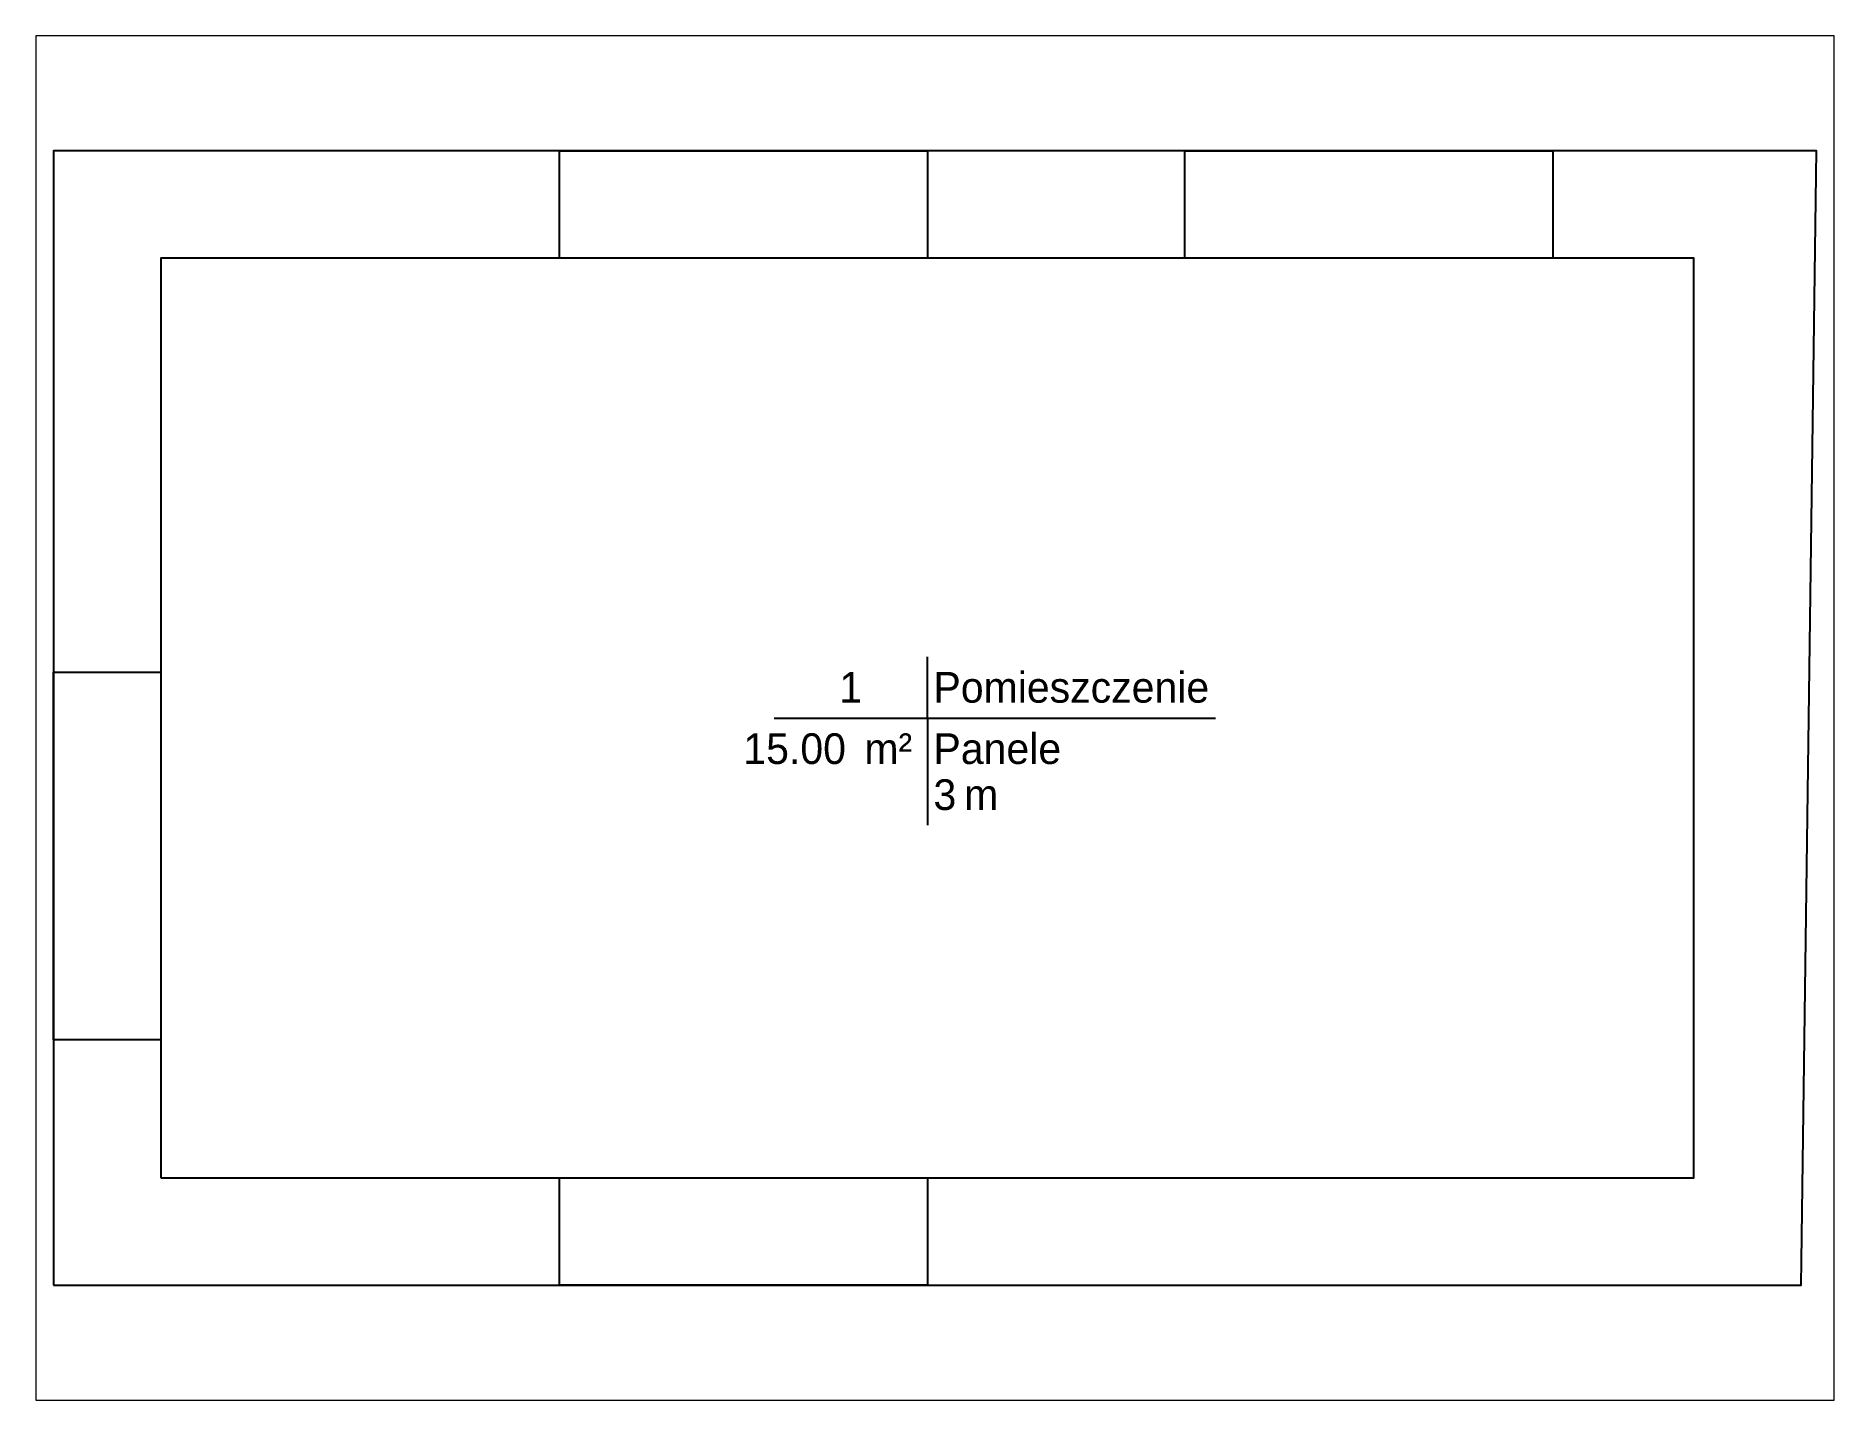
# Paper-space layout 'Arkusz1' of a CAD drawing. Header units: centimetres. Extents: x 26 to 231, y 20 to 176.
# The model-space entities are those that its viewports show. They can reach past a viewport. Long polylines and large blocks are cut down to what shows.
import ezdxf
from ezdxf.enums import TextEntityAlignment as Align

# ---------------------------------------------------------------- set-up
doc = ezdxf.new("R2010")
doc.units = ezdxf.units.CM
doc.layers.add('2DA_POMIESZCZENIA', color=7, linetype='Continuous', lineweight=25)
for name, color, linetype in [('DRZWI_H210cm', 93, 'Continuous'), ('OBRYS_ZEWN', 10, 'Continuous'), ('OKNO_H150cm_Ho90cm', 152, 'Continuous'), ('ROOM', 130, 'Continuous')]:
    doc.layers.add(name, color=color, linetype=linetype)
doc.styles.add('CP_ISOTXT', font='cp_isocp.shx')

# ---------------------------------------------------------------- blocks, each defined once
blk = doc.blocks.new('2da_pok06c_zs1fkav')
for p, q in [((0, 0), (0, 2)), ((-5, 0), (9.4, 0)), ((0, 0), (0, -2)), ((0, -2), (0, -3.5))]:
    blk.add_line(p, q)
at = {"linetype": 'ByBlock', "style": 'CP_ISOTXT'}
blk.add_attdef('NR', text='', height=1, dxfattribs=at).set_placement((-2.5, 1), align=Align.MIDDLE_CENTER)
blk.add_attdef('NAME', (0.2, 0.5), '', height=1, dxfattribs=at)
at = {"style": 'CP_ISOTXT', "flags": 1}
for tag, p in [('UNIT_AIR_IN', (-0.968, 0.395)), ('MAX_USERS', (-0.966, 0.186)), ('HEATING', (-0.947, 0.289)), ('AIR_IN', (-0.923, 0.346)), ('UNIT_HEATING', (-0.908, 0.46)), ('AIR_OUT', (-0.672, 0.349)), ('TEMP', (-0.612, 0.229)), ('UNIT_AIR_OUT', (-0.607, 0.397)), ('UNIT_MAX_USERS', (-0.58, 0.188)), ('UNIT_LUX', (-0.568, 0.431)), ('LUX', (-0.45, 0.3)), ('UNIT_TEMP', (-0.431, 0.229))]:
    blk.add_attdef(tag, p, '', height=0.025, dxfattribs=at)
at = {"linetype": 'ByBlock', "style": 'CP_ISOTXT'}
blk.add_attdef('AREA', text='', height=1, dxfattribs=at).set_placement((-2.655, -1.5), align=Align.RIGHT)
blk.add_attdef('UNIT_AREA', text='', height=1, dxfattribs=at).set_placement((-2.053, -1), align=Align.MIDDLE_LEFT)
for tag, p in [('FLOOR_MAT', (0.2, -0.5)), ('HEIGHT', (0.2, -2)), ('UNIT_HEIGHT', (1.2, -2))]:
    blk.add_attdef(tag, text='', height=1, dxfattribs=at).set_placement(p, align=Align.TOP_LEFT)

msp = doc.modelspace()

# ---------------------------------------------------------------- linework, layer by layer
at = {"layer": 'DRZWI_H210cm'}
for points in [[(534, 420), (534, 455), (654, 455), (654, 420)], [(200, 165), (165, 165), (165, 285), (200, 285)]]:
    msp.add_lwpolyline(points, close=True, dxfattribs=at)
at = {"layer": 'OBRYS_ZEWN'}
msp.add_lwpolyline([(165, 85), (735, 85), (740, 455), (165, 455)], close=True, dxfattribs=at)
at = {"layer": 'OKNO_H150cm_Ho90cm'}
for points in [[(450, 455), (450, 420), (330, 420), (330, 455)], [(450, 120), (450, 85), (330, 85), (330, 120)]]:
    msp.add_lwpolyline(points, close=True, dxfattribs=at)
at = {"layer": 'ROOM'}
msp.add_lwpolyline([(200, 120), (700, 120), (700, 420), (200, 420)], close=True, dxfattribs=at)

# ---------------------------------------------------------------- block references
at = {"layer": '2DA_POMIESZCZENIA', "xscale": 10, "yscale": 10, "zscale": 10}
msp.add_blockref('2da_pok06c_zs1fkav', (450, 270), dxfattribs=at).add_auto_attribs({'FLOOR_MAT': 'Panele', 'AREA': '15.00', 'NR': '1', 'NAME': 'Pomieszczenie', 'UNIT_AREA': 'm²', 'HEIGHT': '3', 'UNIT_HEIGHT': 'm'})

psp = doc.layouts.new('Arkusz1')

# ---------------------------------------------------------------- viewports
at = {"layer": '0'}
psp.add_viewport(center=(128.5, 97.5), size=(205.6, 156), view_center_point=(452.5, 270), view_height=445.0097, dxfattribs=at)

doc.saveas('drawing.dxf')
